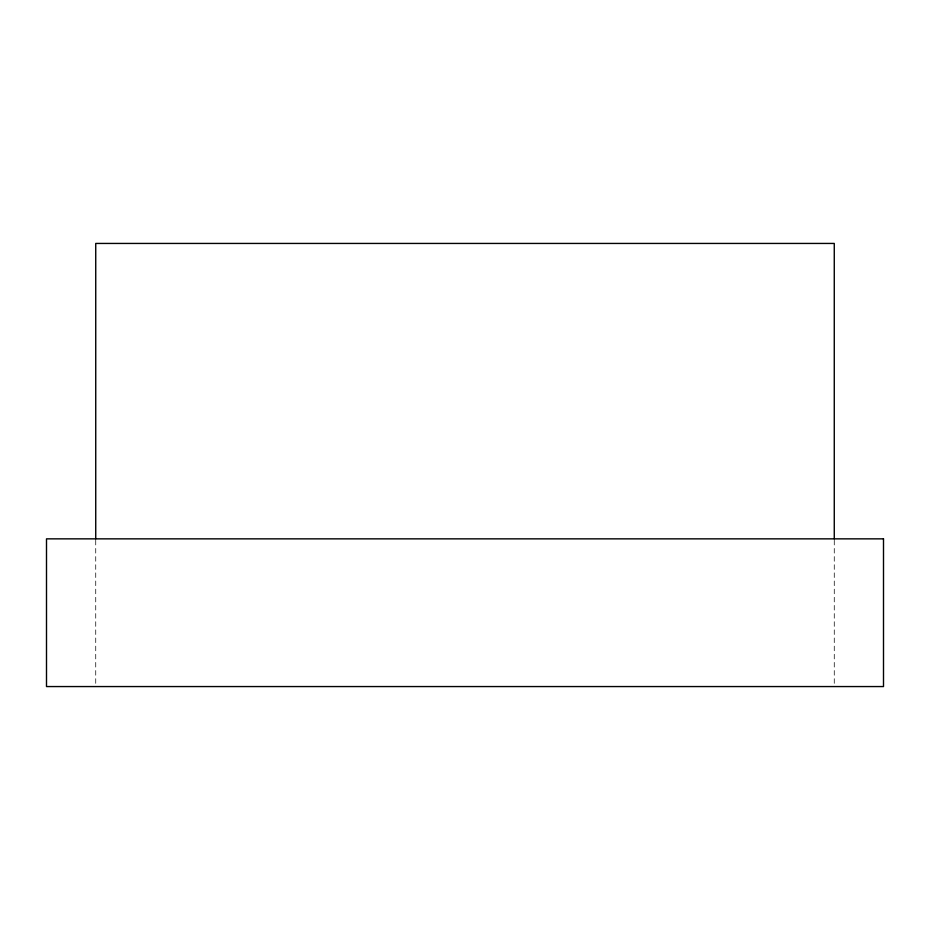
<?xml version="1.0" encoding="UTF-8"?>
<svg xmlns="http://www.w3.org/2000/svg" width="930" height="930" viewBox="0 0 930 930"><rect width="100%" height="100%" fill="white"/><g stroke="black" fill="none" stroke-linecap="round" stroke-linejoin="round"><path stroke-width="0.7" stroke-dasharray="4.65 3.49" d="M834.268 540.307L834.268 685.108M95.732 540.307L95.732 685.108"/><path stroke-width="1.4" d="M834.268 538.854L834.268 243.439L95.732 243.439L95.732 538.854M883.5 538.854L46.5 538.854L46.5 686.561L883.5 686.561L883.5 538.854"/></g></svg>
